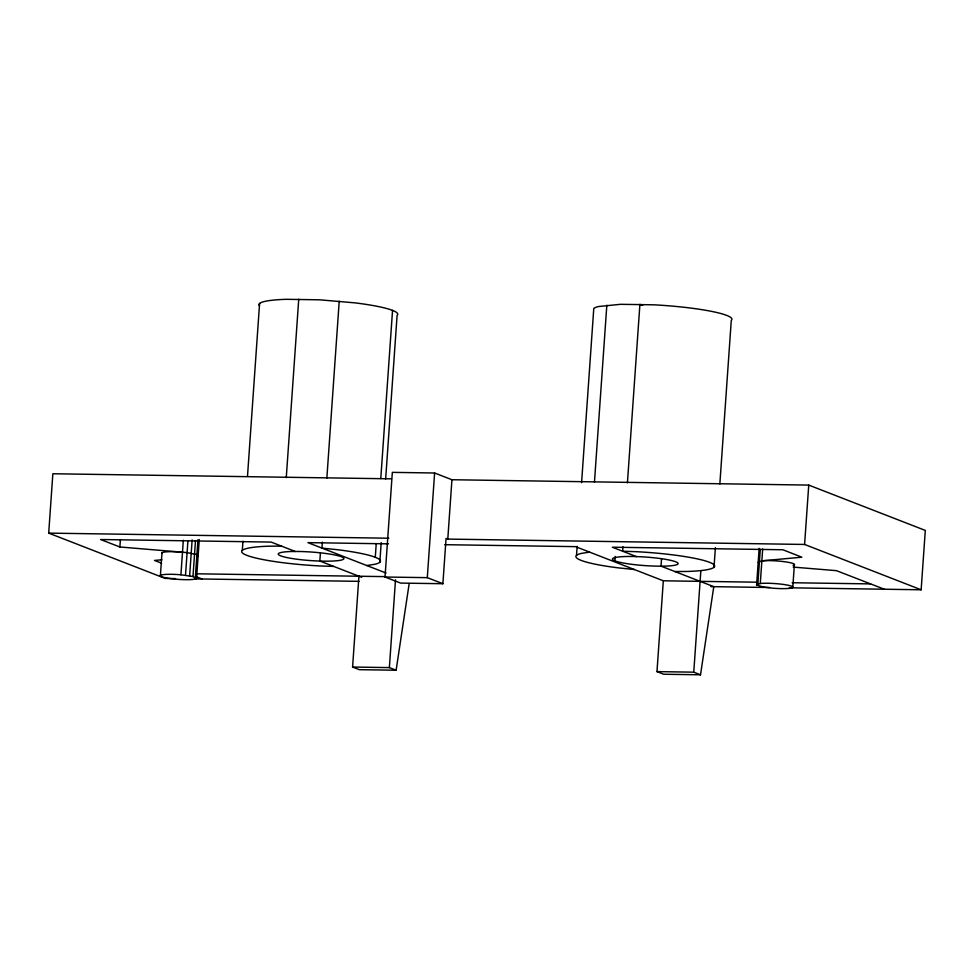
<?xml version="1.0" encoding="UTF-8"?>
<svg xmlns="http://www.w3.org/2000/svg" width="974" height="974" viewBox="0 0 974 974"><rect width="100%" height="100%" fill="white"/><g stroke="black" fill="none" stroke-linecap="round" stroke-linejoin="round"><path stroke-width="1.46" d="M196.541 578.556L192.986 576.547L180.921 574.794A18.275 2.386 4 0 0 161.599 576.742A18.275 2.386 4 0 0 192.901 579.445L196.541 578.556L199.268 539.584M756.615 584.997L760.28 583.487A18.275 2.386 4 0 1 791.57 586.19A18.275 2.386 4 0 1 772.248 588.138L763.543 587.066L756.615 584.997L759.148 548.374M758.198 562.351L761.863 560.841L801.833 557.201L782.877 549.762L612.293 547.205L636.497 556.617M175.563 578.593L165.251 578.434L48.7 533.119L52.852 473.754L391.438 478.831M196.87 556.422L198.124 555.911L196.931 554.596L187.105 552.623L119.875 546.974L120.399 539.547M160.406 575.427L161.988 552.782M180.921 574.794L183.331 540.278M185.51 575.269L187.933 540.753M189.626 575.865L192.146 539.864M192.986 576.547L195.494 540.546M195.348 577.253L197.965 539.754M242.319 550.371L242.952 541.276M247.506 476.152L259.583 303.486M286.259 477.662L298.738 299.225M320.373 553.451L319.849 561.024L361.671 577.29M322.382 542.165L321.956 548.094L337.881 549.762A69.556 9.083 4 0 1 375.075 564.226L366.772 565.529M326.85 478.149L339.22 301.222M409.177 583.596L396.126 670.222L359.345 669.674L352.588 667.044L358.931 576.231M375.282 557.274L376.232 543.65M380.785 478.514L392.546 310.402M379.836 562.266L381.211 542.567M385.655 478.964L397.1 315.381A69.556 9.083 4 0 0 355.145 302.877L319.545 299.809L286.319 299.31A69.556 9.083 4 0 0 259.51 305.86M921.148 589.781L804.597 544.454L447.784 539.097L446.055 538.427L442.89 583.718L400.606 583.085L385.022 577.022L392.339 472.366L434.611 472.999L451.936 479.732L808.749 485.089L925.3 530.416L921.148 589.781L789.257 587.797M396.126 670.222L389.369 667.604L395.505 579.81M442.89 583.718L427.294 577.655L434.611 472.999M447.784 539.097L451.936 479.732M576.511 555.375L577.144 546.292M581.588 482.678L593.775 308.502A69.556 9.083 4 0 1 598.523 306.53L620.499 304.314L653.737 304.813A69.556 9.083 4 0 1 731.279 320.397L719.847 483.968M594.457 482.167L606.826 305.239M614.874 560.866A32.921 4.298 4 0 1 632.82 556.483L641.111 556.775A32.921 4.298 4 0 1 675.652 561.779A32.921 4.298 4 0 1 665.157 566.125L657.718 566.162A32.921 4.298 4 0 1 614.874 560.866L615.191 556.422M622.946 546.767L622.642 551.223L636.472 551.698A69.556 9.083 4 0 1 709.474 562.29A69.556 9.083 4 0 1 687.291 571.458L674.872 571.531M627.426 482.787L639.906 304.351L642.67 305.422M661.529 558.723L661.017 566.15L713.784 586.665L700.513 674.799L663.732 674.239L656.975 671.61L663.318 580.796L575.512 546.645L444.753 544.685M700.513 674.799L693.756 672.17L700.83 570.959M714.015 567.27L715.403 547.583M757.882 583.864L760.292 549.336M760.28 583.487L762.691 548.959M792.775 587.505L794.358 564.859M804.597 544.454L808.749 485.089M589.562 552.112L581.271 553.415A69.556 9.083 4 0 0 618.466 567.879L634.378 569.534M161.915 559.77L154.513 560.44L161.574 563.191M281.474 546.11L269.055 546.183A69.556 9.083 4 0 0 246.872 555.35A69.556 9.083 4 0 0 319.862 565.943L333.705 566.418M48.7 533.119L388.809 538.22M388.492 543.845L307.906 542.64L386.069 573.029M195.969 573.783L385.424 576.632M663.318 580.796L757.443 582.208M792.154 582.732L870.622 583.901M385.022 577.022L427.294 577.655M194.703 578.885L359.029 581.344M710.837 586.628L769.63 587.505M352.588 667.044L389.369 667.604M656.975 671.61L693.756 672.17M793.226 567.099L836.471 570.667L884.343 589.233M119.875 546.974L100.553 539.523L271.125 542.08L295.329 551.491M196.602 576.864L202.056 578.994M761.863 560.841A18.275 2.386 4 0 1 785.458 561.852A18.275 2.386 4 0 1 793.104 565.37M161.964 553.402A18.275 2.386 4 0 1 182.503 552.148M298.628 551.479L291.189 551.515A32.921 4.298 4 0 0 280.695 555.862A32.921 4.298 4 0 0 315.235 560.866L323.526 561.158A32.921 4.298 4 0 0 341.46 556.775A32.921 4.298 4 0 0 298.628 551.479"/></g></svg>
